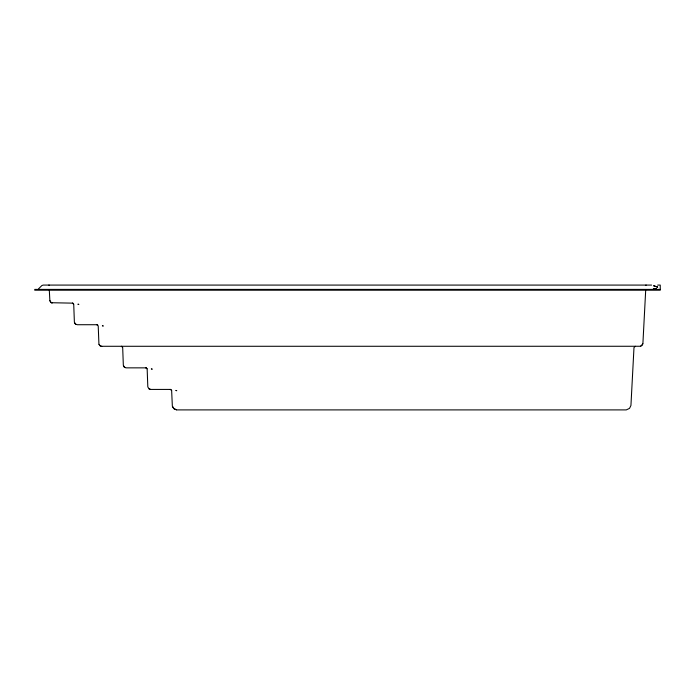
<?xml version="1.0" encoding="UTF-8"?>
<svg xmlns="http://www.w3.org/2000/svg" width="695" height="695" viewBox="0 0 695 695"><rect width="100%" height="100%" fill="white"/><g stroke="black" fill="none" stroke-linecap="round" stroke-linejoin="round"><path stroke-width="1.04" d="M645.681 290.475L642.901 343.478L642.206 345.241L640.26 346.266L101.809 346.284M642.866 343.799L640.886 346.127M38.616 288.764L41.882 285.532L43.194 285.08L651.589 285.08M635.334 346.284L633.988 347.561L630.938 405.472L629.531 408.365L626.273 409.902L176.86 409.902L174.193 408.877L172.351 406.193L171.639 390.52L170.31 389.426M645.499 285.324L646.176 285.08M657.678 285.08L660.25 285.08L660.25 290.206L34.75 290.206L34.75 289.398L660.25 289.398M72.845 303.15L51.265 302.725L49.875 300.657L49.31 290.206M97.326 324.721L77.327 324.721L75.503 324.096L74.382 322.176L73.722 304.245L72.393 303.15M146.28 367.855L126.29 367.855L124.457 367.238L123.336 365.318L122.676 347.378L121.356 346.284M170.762 389.426L150.763 389.426L148.939 388.809L147.818 386.889L147.158 368.949L145.837 367.855M96.874 324.721L98.221 326.016L98.925 344.068L99.976 345.667L101.791 346.284M48.824 285.08L49.345 285.219M150.424 389.409L149.208 388.991M176.452 409.85L173.872 408.617M78.856 304.427L77.901 304.193L78.405 304.341M103.338 325.998L102.382 325.755L102.886 325.912M152.292 369.132L151.336 368.897L151.849 369.054M176.773 390.703L175.818 390.468L176.322 390.616M52.16 303.081L51.004 302.542M653.656 285.81L654.047 285.932M653.778 285.845L655.637 286.453M654.499 286.079L655.307 286.34M655.35 286.357L657.678 287.131L657.253 286.983M657.34 287.018L656.653 286.792A9.244 0.452 18.6 0 0 656.21 286.67M72.801 303.211L73.67 304.045M121.764 346.353L122.424 346.822M146.237 367.916L147.105 368.75M97.283 324.782L97.813 325.095M76.354 324.556L75.764 324.278M100.836 346.127L100.245 345.849M125.317 367.698L123.988 366.786M99.976 345.667L99.02 344.373M50.761 302.334L49.875 300.657M75.26 323.887L74.539 322.81M173.568 408.33L172.482 406.584M171.387 389.956L171.639 390.52M123.797 366.526L123.502 365.944M656.436 288.868L653.335 288.764L656.41 288.799A4.222 0.521 6.5 0 1 656.401 288.885"/></g></svg>
